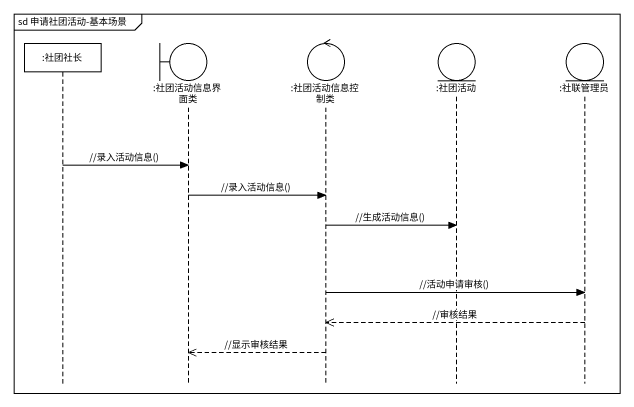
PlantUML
@startuml
mainframe sd 申请社团活动-基本场景
hide footbox
participant ":社团社长" as 社团社长
boundary ":社团活动信息界面类" as 社团活动信息界面类
control ":社团活动信息控制类" as 社团活动信息控制类
entity ":社团活动" as 社团活动
entity ":社联管理员" as 社联管理员

社团社长 -> 社团活动信息界面类 : //录入活动信息()
社团活动信息界面类 -> 社团活动信息控制类 : //录入活动信息()
社团活动信息控制类 -> 社团活动 : //生成活动信息()
社团活动信息控制类 -> 社联管理员 : //活动申请审核()
社联管理员 -->> 社团活动信息控制类 : //审核结果
社团活动信息控制类 -->> 社团活动信息界面类 : //显示审核结果
@enduml
